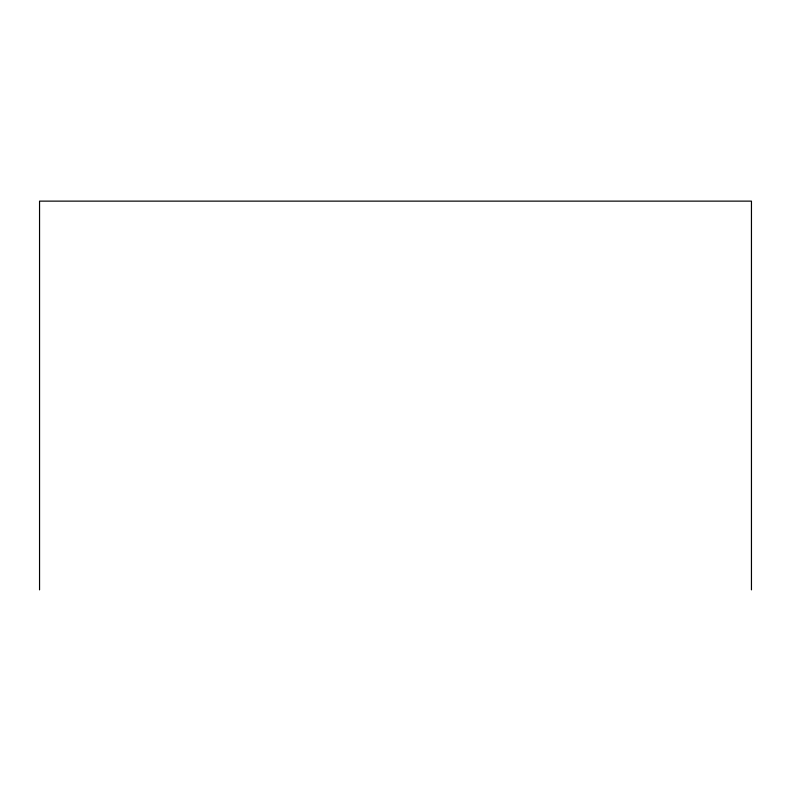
<?xml version="1.0" encoding="UTF-8"?>
<svg xmlns="http://www.w3.org/2000/svg" width="791" height="791" viewBox="0 0 791 791"><rect width="100%" height="100%" fill="white"/><g stroke="black" fill="none" stroke-linecap="round" stroke-linejoin="round"><path stroke-width="1.19" d="M751.45 589.868L751.45 201.132L39.55 201.132L39.55 589.868"/></g></svg>
